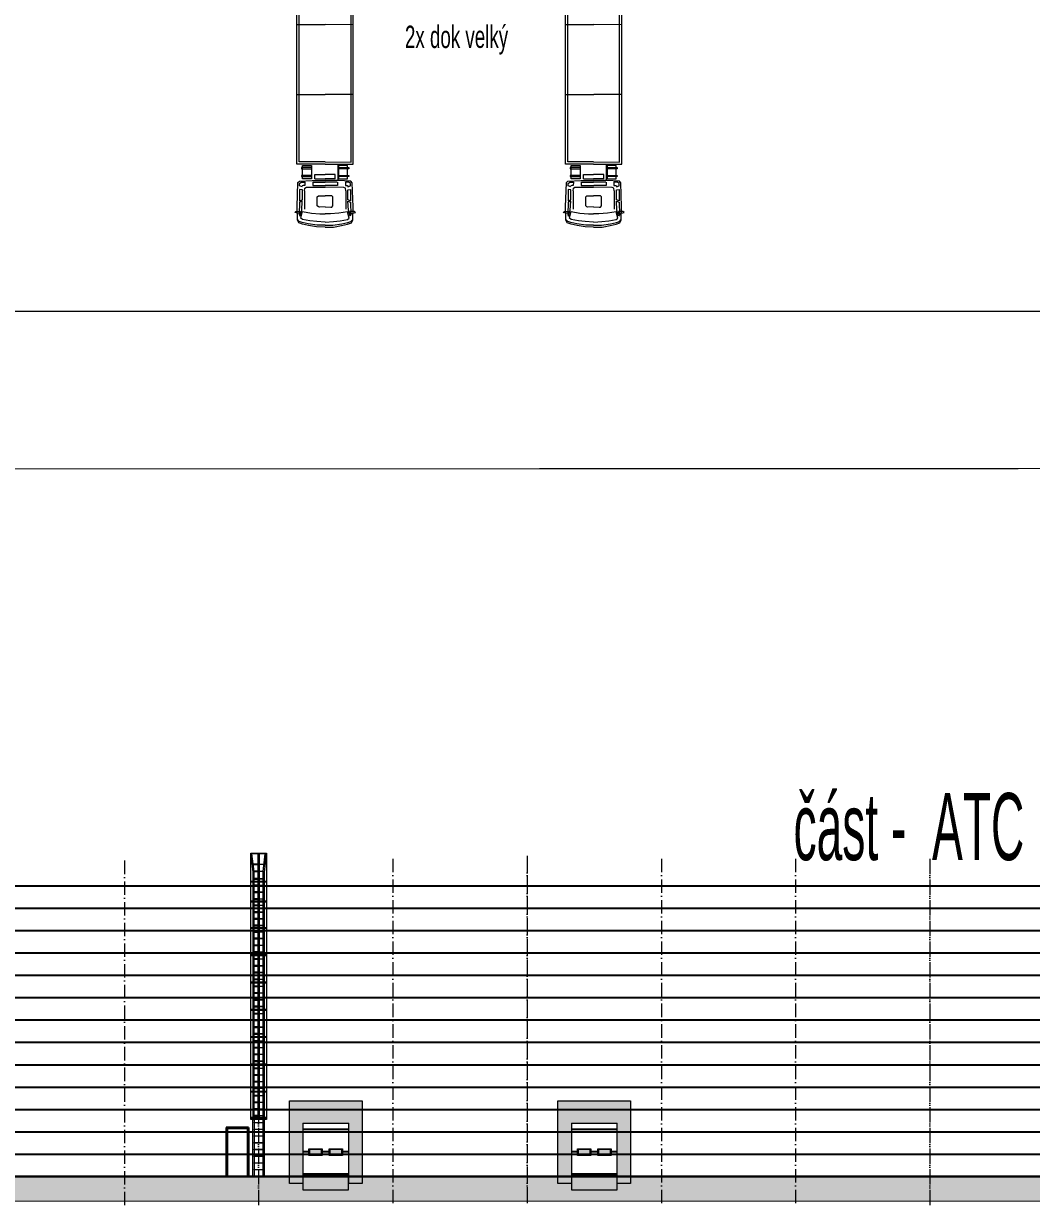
# Model space of a CAD drawing. Header units: millimetres. Extents: x 325046 to 1268204, y 1875583 to 2761998.
# Drawn here: x 863581 to 908609, y 2409279 to 2462227 of the extents above; entities that cross this region are included whole.
import ezdxf

# ---------------------------------------------------------------- set-up
doc = ezdxf.new("R2010")
doc.units = ezdxf.units.MM
doc.header["$LTSCALE"] = 100
doc.linetypes.add('ACAD_ISO10W100', pattern=[18.5, 12, -3, 0.5, -3])
for name, color, linetype, lineweight, true_color in [('Auta', 252, 'Continuous', 5, 0x696969), ('Komunikace - obrys - 1.etapa', 7, 'Continuous', 15, 0x901be4), ('Manipulační - obrys - 1. etapa', 7, 'Continuous', 13, 0x1a63a8), ('POŽÁRNÍ ŽEBŘÍK', 7, 'Continuous', 13, 0x4752b3)]:
    doc.layers.add(name, color=color, linetype=linetype, lineweight=lineweight, true_color=true_color)
for name, color, linetype, lineweight in [('FASÁDY filling', 7, 'Continuous', 5), ('LP FASÁDY filling', 7, 'Continuous', 5), ('LP FASÁDY kresba', 7, 'Continuous', 13), ('Objekty - osy', 5, 'ACAD_ISO10W100', 20), ('ŠFAF - okna', 8, 'Continuous', 13)]:
    doc.layers.add(name, color=color, linetype=linetype, lineweight=lineweight)
doc.layers.add('FASÁDY kresba', color=7, linetype='Continuous')
doc.layers.add('Popis - dílčí', color=5, linetype='Continuous')
doc.layers.add('POPIS MÍSTNOSTÍ', color=7, linetype='Continuous', true_color=0x072bf2)
doc.layers.add('RAL 7016', color=7, linetype='Continuous', true_color=0x373f43)
doc.styles.add('ARIAL NARROW', font='ARIALN.TTF')
doc.styles.add('ROZPISKA', font='arial.ttf', dxfattribs={"width": 0.6})

# ---------------------------------------------------------------- blocks, each defined once
blk = doc.blocks.new('A$C5F711971')
at = {"layer": 'Auta'}
for p, q in [((3.321, 15.004), (3.487, 15.807)), ((5.123, 14.632), (5.289, 15.436)), ((3.128, 14.495), (3.006, 13.903)), ((3.049, 14.357), (3.059, 14.406)), ((3.492, 14.265), (3.049, 14.357)), ((3.059, 14.406), (3.502, 14.315)), ((3.522, 14.413), (3.128, 14.495)), ((3.401, 13.822), (3.522, 14.413)), ((3.56, 14.482), (3.415, 13.774)), ((3.502, 14.315), (3.492, 14.265)), ((3.67, 14.383), (3.63, 14.186)), ((3.67, 14.383), (4.114, 14.291)), ((2.977, 14.012), (2.988, 14.061)), ((3.421, 13.921), (2.977, 14.012)), ((2.988, 14.061), (3.431, 13.97)), ((3.006, 13.903), (3.401, 13.822)), ((3.63, 14.186), (4.073, 14.094)), ((4.517, 14.003), (4.073, 14.094)), ((4.557, 14.2), (4.114, 14.291)), ((4.557, 14.2), (4.517, 14.003)), ((4.583, 13.578), (4.705, 14.17)), ((4.685, 14.071), (4.674, 14.022)), ((4.674, 14.022), (5.118, 13.93)), ((5.128, 13.98), (4.685, 14.071)), ((4.705, 14.17), (5.099, 14.088)), ((5.099, 14.088), (4.977, 13.497)), ((5.118, 13.93), (5.128, 13.98)), ((4.977, 13.497), (4.583, 13.578)), ((4.603, 13.677), (5.047, 13.586)), ((5.057, 13.635), (4.614, 13.726)), ((5.047, 13.586), (5.057, 13.635)), ((2.12, 10.85), (3.352, 10.596)), ((4.584, 10.342), (3.352, 10.596)), ((1.491, 7.795), (2.723, 7.541)), ((3.955, 7.287), (2.723, 7.541)), ((0.861, 4.74), (2.093, 4.486)), ((3.325, 4.233), (2.093, 4.486))]:
    blk.add_line(p, q, dxfattribs=at)
for points in [[(4.55, 16.41), (4.174, 16.476), (3.814, 16.487), (3.538, 16.482), (3.358, 16.456), (3.274, 16.349), (3.141, 15.765), (2.96, 14.704), (3.007, 14.631), (3.563, 14.479), (4.128, 14.363)], [(3.344, 16.042), (3.088, 16.044), (3.127, 15.984), (3.324, 15.944), (3.344, 16.042)], [(3.357, 16.145), (3.377, 15.878), (3.319, 15.478), (3.207, 15.539), (3.308, 16.092), (3.357, 16.145)], [(4.53, 16.312), (4.185, 16.383), (3.785, 16.406), (3.509, 16.4), (3.37, 16.392), (3.269, 16.325)], [(4.501, 16.184), (4.136, 16.234), (3.83, 16.259), (3.496, 16.278), (3.412, 16.233), (3.425, 15.931), (3.823, 15.924), (4.199, 15.871), (4.429, 15.824)], [(4.55, 16.41), (4.922, 16.321), (5.257, 16.19), (5.508, 16.076), (5.663, 15.981), (5.698, 15.849), (5.59, 15.26), (5.336, 14.214), (5.264, 14.166), (4.694, 14.246), (4.128, 14.363)], [(4.506, 16.182), (4.861, 16.084), (5.153, 15.987), (5.466, 15.872), (5.526, 15.798), (5.394, 15.525), (5.026, 15.676), (4.66, 15.776), (4.429, 15.824)], [(4.53, 16.312), (4.875, 16.241), (5.252, 16.104), (5.503, 15.99), (5.627, 15.927), (5.694, 15.825)], [(3.194, 15.479), (3.307, 15.418), (3.216, 14.975), (3.093, 14.988), (3.194, 15.479)], [(4.368, 15.523), (4.121, 15.574), (4.072, 15.584), (4.012, 15.545), (3.931, 15.151), (3.97, 15.091), (4.02, 15.081), (4.266, 15.031)], [(4.368, 15.523), (4.614, 15.473), (4.663, 15.462), (4.702, 15.403), (4.621, 15.009), (4.562, 14.97), (4.512, 14.98), (4.266, 15.031)], [(5.542, 15.694), (5.418, 15.458), (5.313, 15.068), (5.44, 15.079), (5.565, 15.627), (5.542, 15.694)], [(5.512, 15.596), (5.749, 15.496), (5.689, 15.456), (5.492, 15.497), (5.512, 15.596)], [(3.188, 14.844), (3.061, 14.832), (3.039, 14.725), (3.099, 14.65), (3.158, 14.638), (3.254, 14.618), (3.284, 14.762), (3.212, 14.776), (3.181, 14.808), (3.183, 14.82)], [(3.321, 15.004), (3.308, 14.881), (3.373, 14.831), (4.19, 14.662)], [(5.428, 15.019), (5.3, 15.008), (5.209, 14.565), (5.326, 14.528), (5.428, 15.019)], [(3.601, 14.546), (3.631, 14.69), (4.17, 14.579)], [(3.613, 14.544), (4.143, 14.435)], [(4.673, 14.326), (4.143, 14.435)], [(4.685, 14.323), (4.715, 14.467), (4.176, 14.578)], [(5.123, 14.632), (5.086, 14.515), (5.007, 14.494), (4.19, 14.662)], [(5.182, 14.433), (5.294, 14.372), (5.272, 14.265), (5.188, 14.219), (5.128, 14.232), (5.032, 14.252), (5.062, 14.395), (5.134, 14.38), (5.175, 14.397), (5.177, 14.409)], [(3.982, 13.651), (2.75, 13.905), (0, 0.508), (1.232, 0.254)], [(3.961, 13.552), (2.828, 13.786), (0.119, 0.586), (1.252, 0.352)], [(3.982, 13.651), (5.213, 13.397), (2.464, 0), (1.232, 0.254)], [(3.961, 13.552), (5.095, 13.319), (2.385, 0.119), (1.252, 0.352)]]:
    blk.add_lwpolyline(points, dxfattribs=at)
blk = doc.blocks.new('A$C4ECB046A')
at = {"layer": 'POŽÁRNÍ ŽEBŘÍK'}
for points in [[(700, 14460), (700, 2549), (0, 2549), (0, 14460)], [(696, 14460), (696, 14420), (0, 14420), (0, 14460)], [(375, 14420), (375, 13199), (325, 13199), (325, 14420)], [(113, 13965), (113, 13945), (325, 13945), (325, 13965)], [(587, 13965), (587, 13945), (375, 13945), (375, 13965)], [(150, 13649), (150, 13629), (325, 13629), (325, 13649)], [(150, 13320), (150, 13300), (325, 13300), (325, 13320)], [(550, 13649), (550, 13629), (375, 13629), (375, 13649)], [(550, 13320), (550, 13300), (375, 13300), (375, 13320)], [(700, 13199), (700, 13160), (0, 13160), (0, 13199)], [(100, 13160), (100, 12319), (150, 12319), (150, 13160)], [(150, 13020), (150, 13000), (325, 13000), (325, 13020)], [(150, 12720), (150, 12700), (325, 12700), (325, 12720)], [(375, 13160), (375, 12319), (325, 12319), (325, 13160)], [(550, 13020), (550, 13000), (375, 13000), (375, 13020)], [(550, 12720), (550, 12700), (375, 12700), (375, 12720)], [(600, 13160), (600, 12319), (550, 12319), (550, 13160)], [(700, 12320), (700, 12269), (0, 12269), (0, 12320)], [(100, 12269), (100, 11139), (150, 11139), (150, 12269)], [(150, 12420), (150, 12400), (325, 12400), (325, 12420)], [(375, 12269), (375, 11139), (325, 11139), (325, 12269)], [(550, 12420), (550, 12400), (375, 12400), (375, 12420)], [(600, 12269), (600, 11139), (550, 11139), (550, 12269)], [(150, 12130), (150, 12110), (325, 12110), (325, 12130)], [(150, 11830), (150, 11810), (325, 11810), (325, 11830)], [(550, 12130), (550, 12110), (375, 12110), (375, 12130)], [(550, 11830), (550, 11810), (375, 11810), (375, 11830)], [(700, 11139), (700, 11089), (0, 11089), (0, 11139)], [(150, 11530), (150, 11510), (325, 11510), (325, 11530)], [(150, 11230), (150, 11210), (325, 11210), (325, 11230)], [(550, 11530), (550, 11510), (375, 11510), (375, 11530)], [(550, 11230), (550, 11210), (375, 11210), (375, 11230)], [(100, 11089), (100, 9919), (150, 9919), (150, 11089)], [(150, 10950), (150, 10930), (325, 10930), (325, 10950)], [(150, 10650), (150, 10630), (325, 10630), (325, 10650)], [(375, 11089), (375, 9919), (325, 9919), (325, 11089)], [(550, 10950), (550, 10930), (375, 10930), (375, 10950)], [(550, 10650), (550, 10630), (375, 10630), (375, 10650)], [(600, 11089), (600, 9919), (550, 9919), (550, 11089)], [(150, 10350), (150, 10330), (325, 10330), (325, 10350)], [(550, 10350), (550, 10330), (375, 10330), (375, 10350)], [(700, 9919), (700, 9869), (0, 9869), (0, 9919)], [(100, 9869), (100, 8699), (150, 8699), (150, 9869)], [(150, 10050), (150, 10030), (325, 10030), (325, 10050)], [(150, 9730), (150, 9710), (325, 9710), (325, 9730)], [(375, 9869), (375, 8699), (325, 8699), (325, 9869)], [(550, 10050), (550, 10030), (375, 10030), (375, 10050)], [(550, 9730), (550, 9710), (375, 9710), (375, 9730)], [(600, 9869), (600, 8699), (550, 8699), (550, 9869)], [(150, 9430), (150, 9410), (325, 9410), (325, 9430)], [(150, 9130), (150, 9110), (325, 9110), (325, 9130)], [(550, 9430), (550, 9410), (375, 9410), (375, 9430)], [(550, 9130), (550, 9110), (375, 9110), (375, 9130)], [(700, 8699), (700, 8649), (0, 8649), (0, 8699)], [(100, 8649), (100, 7479), (150, 7479), (150, 8649)], [(150, 8830), (150, 8810), (325, 8810), (325, 8830)], [(150, 8510), (150, 8490), (325, 8490), (325, 8510)], [(375, 8649), (375, 7479), (325, 7479), (325, 8649)], [(550, 8830), (550, 8810), (375, 8810), (375, 8830)], [(550, 8510), (550, 8490), (375, 8490), (375, 8510)], [(600, 8649), (600, 7479), (550, 7479), (550, 8649)], [(150, 8210), (150, 8190), (325, 8190), (325, 8210)], [(550, 8210), (550, 8190), (375, 8190), (375, 8210)], [(700, 7479), (700, 7429), (0, 7429), (0, 7479)], [(100, 7429), (100, 6259), (150, 6259), (150, 7429)], [(150, 7910), (150, 7890), (325, 7890), (325, 7910)], [(150, 7610), (150, 7590), (325, 7590), (325, 7610)], [(375, 7429), (375, 6259), (325, 6259), (325, 7429)], [(550, 7910), (550, 7890), (375, 7890), (375, 7910)], [(550, 7610), (550, 7590), (375, 7590), (375, 7610)], [(600, 7429), (600, 6259), (550, 6259), (550, 7429)], [(150, 7290), (150, 7270), (325, 7270), (325, 7290)], [(150, 6990), (150, 6970), (325, 6970), (325, 6990)], [(550, 7290), (550, 7270), (375, 7270), (375, 7290)], [(550, 6990), (550, 6970), (375, 6970), (375, 6990)], [(150, 6690), (150, 6670), (325, 6670), (325, 6690)], [(150, 6390), (150, 6370), (325, 6370), (325, 6390)], [(550, 6690), (550, 6670), (375, 6670), (375, 6690)], [(550, 6390), (550, 6370), (375, 6370), (375, 6390)], [(700, 6259), (700, 6209), (0, 6209), (0, 6259)], [(100, 6209), (100, 5039), (150, 5039), (150, 6209)], [(150, 6070), (150, 6050), (325, 6050), (325, 6070)], [(375, 6209), (375, 5039), (325, 5039), (325, 6209)], [(550, 6070), (550, 6050), (375, 6050), (375, 6070)], [(600, 6209), (600, 5039), (550, 5039), (550, 6209)], [(150, 5770), (150, 5750), (325, 5750), (325, 5770)], [(150, 5470), (150, 5450), (325, 5450), (325, 5470)], [(550, 5770), (550, 5750), (375, 5750), (375, 5770)], [(550, 5470), (550, 5450), (375, 5450), (375, 5470)], [(700, 5039), (700, 4989), (0, 4989), (0, 5039)], [(100, 4989), (100, 3819), (150, 3819), (150, 4989)], [(150, 5170), (150, 5150), (325, 5150), (325, 5170)], [(150, 4850), (150, 4830), (325, 4830), (325, 4850)], [(375, 4989), (375, 3819), (325, 3819), (325, 4989)], [(550, 5170), (550, 5150), (375, 5150), (375, 5170)], [(550, 4850), (550, 4830), (375, 4830), (375, 4850)], [(600, 4989), (600, 3819), (550, 3819), (550, 4989)], [(150, 4550), (150, 4530), (325, 4530), (325, 4550)], [(150, 4250), (150, 4230), (325, 4230), (325, 4250)], [(550, 4550), (550, 4530), (375, 4530), (375, 4550)], [(550, 4250), (550, 4230), (375, 4230), (375, 4250)], [(700, 3819), (700, 3769), (0, 3769), (0, 3819)], [(100, 3769), (100, 2599), (150, 2599), (150, 3769)], [(150, 3950), (150, 3930), (325, 3930), (325, 3950)], [(375, 3769), (375, 2599), (325, 2599), (325, 3769)], [(550, 3950), (550, 3930), (375, 3930), (375, 3950)], [(600, 3769), (600, 2599), (550, 2599), (550, 3769)], [(150, 3630), (150, 3610), (325, 3610), (325, 3630)], [(150, 3330), (150, 3310), (325, 3310), (325, 3330)], [(550, 3630), (550, 3610), (375, 3610), (375, 3630)], [(550, 3330), (550, 3310), (375, 3310), (375, 3330)], [(700, 2656), (700, 2606), (0, 2606), (0, 2656)], [(100, 2549), (100, 2656), (150, 2656), (150, 2549)], [(150, 3030), (150, 3010), (325, 3010), (325, 3030)], [(150, 2730), (150, 2710), (325, 2710), (325, 2730)], [(375, 2549), (375, 2656), (325, 2656), (325, 2549)], [(550, 3030), (550, 3010), (375, 3010), (375, 3030)], [(550, 2730), (550, 2710), (375, 2710), (375, 2730)], [(600, 2549), (600, 2656), (550, 2656), (550, 2549)], [(700, 2599), (700, 2549), (0, 2549), (0, 2599)], [(150, 2549), (150, 3), (100, 3), (100, 2549)], [(550, 2420), (550, 2400), (150, 2400), (150, 2420)], [(550, 2120), (550, 2100), (150, 2100), (150, 2120)], [(600, 2549), (600, 3), (550, 3), (550, 2549)], [(550, 1820), (550, 1800), (150, 1800), (150, 1820)], [(550, 1520), (550, 1500), (150, 1500), (150, 1520)], [(550, 1220), (550, 1200), (150, 1200), (150, 1220)], [(550, 920), (550, 900), (150, 900), (150, 920)], [(550, 620), (550, 600), (150, 600), (150, 620)], [(550, 320), (550, 300), (150, 300), (150, 320)], [(550, 20), (550, 0), (150, 0), (150, 20)]]:
    blk.add_lwpolyline(points, close=True, dxfattribs=at)
for points in [[(4, 14420), (100, 13613), (100, 13199), (150, 13199), (150, 13629), (55, 14420)], [(696, 14420), (600, 13613), (600, 13199), (550, 13199), (550, 13629), (645, 14420)], [(375, 13965), (375, 13945)]]:
    blk.add_lwpolyline(points, dxfattribs=at)
blk = doc.blocks.new('A$C0D7F5240')
at = {"layer": 'LP FASÁDY filling', "true_color": 0x2d2d2d}
for points in [[(2632, 3298), (619, 3298), (619, 3998), (2632, 3998)], [(600, 1000), (2650, 1000), (2650, 3698), (3251, 3698), (3251, 0), (0, 0), (0, 3698), (600, 3698)]]:
    blk.add_hatch(color=250, dxfattribs=at).paths.add_polyline_path(points, flags=16)
at = {"layer": 'RAL 7016', "ltscale": 100}
h = blk.add_hatch(dxfattribs=at)
h.set_pattern_fill('_USER', color=256, scale=1000, angle=540, pattern_type=0)
h.set_pattern_definition([(180, (-977293.2, -2672820.4), (-4e-13, -1000), [])])
h.paths.add_polyline_path([(2650, 3300), (2632, 3300), (2632, 3298), (619, 3298), (600, 3300), (600, 1000), (2650, 1000)])
h.paths.add_polyline_path([(1473, 2448), (1473, 2148), (873, 2148), (873, 2448)], flags=16)
h.paths.add_polyline_path([(1443, 2418), (1443, 2178), (903, 2178), (903, 2418)], flags=0)
h.paths.add_polyline_path([(1778, 2448), (2378, 2448), (2378, 2148), (1778, 2148)], flags=16)
h.paths.add_polyline_path([(1808, 2418), (2348, 2418), (2348, 2178), (1808, 2178)], flags=0)
at = {"layer": 'ŠFAF - okna'}
h = blk.add_hatch(color=256, dxfattribs=at)
h.set_gradient(color1=(33, 33, 33), color2=(171, 171, 171), rotation=90)
h.paths.add_polyline_path([(2348, 2178), (2348, 2418), (1808, 2418), (1808, 2178)])
h.paths.add_polyline_path([(1443, 2178), (1443, 2418), (903, 2418), (903, 2178)])
at = {"layer": 'LP FASÁDY kresba'}
for p, q in [((619, 3298), (619, 3998)), ((619, 3998), (2632, 3998)), ((2632, 3998), (2632, 3298)), ((0, 3698), (600, 3698)), ((0, 0), (0, 3698)), ((600, 3698), (600, 1000)), ((619, 3300), (600, 3300)), ((2632, 3298), (619, 3298)), ((2650, 3300), (2632, 3300)), ((2650, 1000), (2650, 3698)), ((2650, 3698), (3251, 3698)), ((3251, 3698), (3251, 0)), ((873, 2148), (873, 2448)), ((873, 2448), (1473, 2448)), ((1473, 2148), (873, 2148)), ((1443, 2418), (903, 2418)), ((903, 2418), (903, 2178)), ((903, 2178), (1443, 2178)), ((1443, 2178), (1443, 2418)), ((1473, 2448), (1473, 2148)), ((1778, 2148), (1778, 2448)), ((1778, 2448), (2378, 2448)), ((2378, 2148), (1778, 2148)), ((2348, 2418), (1808, 2418)), ((1808, 2418), (1808, 2178)), ((1808, 2178), (2348, 2178)), ((2348, 2178), (2348, 2418)), ((2378, 2448), (2378, 2148)), ((2650, 1000), (600, 1000)), ((3251, 0), (0, 0))]:
    blk.add_line(p, q, dxfattribs=at)

msp = doc.modelspace()

# ---------------------------------------------------------------- hatches: boundary and pattern name
at = {"layer": 'FASÁDY filling', "true_color": 0xe3e3e3}
h = msp.add_hatch(color=254, dxfattribs=at)
h.dxf.hatch_style = 1
h.paths.add_polyline_path([(988192.2, 2409595.9), (993528.5, 2409597.4), (994078.6, 2410147.4), (994192.2, 2410695.9), (988192.2, 2410695.9)])
h.paths.add_polyline_path([(994078.6, 2410147.4), (994559.1, 2410638.7), (994628.5, 2410697.4), (994192.2, 2410695.9)])
h.paths.add_polyline_path([(982192.2, 2409595.9), (988192.2, 2409595.9), (988192.2, 2410695.9), (982192.2, 2410695.9)])
h.paths.add_polyline_path([(976192.2, 2409595.9), (982192.2, 2409595.9), (982192.2, 2410695.9), (976192.2, 2410695.9)])
h.paths.add_polyline_path([(922079.4, 2410696.1), (922629.2, 2410196.3), (933529.2, 2410196.3), (934079.1, 2409596.3), (976192.2, 2409595.9), (976192.2, 2410695.9), (958078.5, 2410697.6), (952078.7, 2410696.6)])
h.paths.add_polyline_path([(909530.9, 2409596.5), (910628.4, 2410695.9), (831648.5, 2410694.5), (832748.5, 2409597.2)])
at = {"layer": 'FASÁDY kresba'}
h = msp.add_hatch(dxfattribs=at)
h.set_pattern_fill('_USER', color=256, scale=1000, angle=540, pattern_type=0)
h.set_pattern_definition([(180, (-258, -246302.6), (-4e-13, -1000), [])])
h.paths.add_polyline_path([(783758.7, 2410697.4), (783758.7, 2423701), (1018473.7, 2423697.4), (1018473.7, 2410697.4)])

# ---------------------------------------------------------------- linework, layer by layer
for p, q in [((873628.7, 2412895.2), (872628, 2412895.2)), ((873578.7, 2412845.2), (872678, 2412845.2))]:
    msp.add_line(p, q, dxfattribs=at)
at = {"layer": 'FASÁDY kresba', "ltscale": 20}
for p, q in [((872628, 2412895.2), (872628, 2410695.2)), ((873628.7, 2412895.2), (873628.7, 2410695.2)), ((872678, 2412845.2), (872678, 2410695.2)), ((873578.7, 2412845.2), (873578.7, 2410695.2))]:
    msp.add_line(p, q, dxfattribs=at)
at = {"layer": 'FASÁDY kresba', "ltscale": 100}
msp.add_line((994628.5, 2410697.4), (831648.5, 2410694.5), dxfattribs=at)
at = {"layer": 'FASÁDY kresba', "ltscale": 20, "const_width": 50}
for points in [[(1018473.7, 2423697.4), (783758.7, 2423697.4), (783758.7, 2410697.2)], [(754078.7, 2409597.3), (765528.5, 2409597.2), (766628.6, 2410697.1), (831648.5, 2410694.5), (832748.5, 2409597.2), (909528.3, 2409594), (910628.7, 2410696.2), (922079.2, 2410696.3), (922629.2, 2410196.3), (933529.2, 2410196.3), (934079.2, 2409596.3), (993534.3, 2409596.3), (994628.5, 2410697.4), (1084409.1, 2410697.4)]]:
    msp.add_lwpolyline(points, dxfattribs=at)
at = {"layer": 'Komunikace - obrys - 1.etapa', "const_width": 50}
msp.add_lwpolyline([(683105.6, 2424627.7, -0.409908), (701103.7, 2442362.7), (756229.3, 2442362.7, 0.1823104), (779342.4, 2451080, -0.3771817), (799815.1, 2451079.1, 0.1851001), (823594.2, 2442320.1), (995603.3, 2442362.7), (995601.3, 2449363.8), (830802.7, 2449363.2, -0.1831268), (804292.9, 2459409.4, 0.3789644), (775131.9, 2459409.3, -0.1831263), (748622.2, 2449362.9), (701103.7, 2449362.7, -0.4142146), (683103.7, 2467362.7), (683287.9, 2588698.6, -0.4137746), (706988.3, 2612362.6), (1097273.7, 2612362.7), (1097273.8, 2619345.1), (706104.2, 2619344.9, 0.414219), (676103.7, 2589344.9), (676103.7, 2424627.7)], format="xyb", dxfattribs=at)
at = {"layer": 'Manipulační - obrys - 1. etapa'}
msp.add_lwpolyline([(1078473.7, 2536304.3), (1020165.4, 2469009.6), (1008323.1, 2455342.1, -0.2227545), (1001625.4, 2452363.4), (995702.1, 2452358.5), (995702.1, 2449363.8), (830802.7, 2449363.2, -0.1831287), (804292.9, 2459409.4, 0.3789665), (775131.9, 2459409.3, -0.1831282), (748622.2, 2449362.9), (705683.7, 2449362.8), (705683.7, 2470422.7), (1018473.7, 2470422.7), (1018513.7, 2494382.7), (1018473.7, 2542472.7), (1018473.7, 2542472.7), (1018473.7, 2542472.7), (1018473.7, 2542472.7), (1018578.7, 2542472.7)], format="xyb", dxfattribs=at)
at = {"layer": 'Objekty - osy', "ltscale": 0.5}
for p, q in [((868078.7, 2424817.2), (868078.7, 2409278.7)), ((874078.7, 2424903), (874078.7, 2409364.5)), ((874078.7, 2424817.2), (874078.7, 2409278.7)), ((880078.7, 2424903), (880078.7, 2409364.5)), ((886078.7, 2425028.8), (886078.7, 2409490.3)), ((886078.7, 2424903), (886078.7, 2409364.5)), ((892078.7, 2424903), (892078.7, 2409364.5)), ((898078.7, 2424903), (898078.7, 2409364.5)), ((904078.7, 2424903), (904078.7, 2409364.5)), ((904078.7, 2424903), (904078.7, 2409364.5)), ((904078.7, 2424817.2), (904078.7, 2409278.7)), ((904078.7, 2424817.2), (904078.7, 2409278.7))]:
    msp.add_line(p, q, dxfattribs=at)

# ---------------------------------------------------------------- block references
at = {"layer": 'Auta', "xscale": 1000, "yscale": 1000, "zscale": 1000, "rotation": 191.599427001276}
for p in [(878207.1, 2470118.5), (890207.1, 2470118.5)]:
    msp.add_blockref('A$C5F711971', p, dxfattribs=at)
at = {"layer": 'POŽÁRNÍ ŽEBŘÍK', "ltscale": 100}
msp.add_blockref('A$C4ECB046A', (873727.4, 2410697.4), dxfattribs=at)
at = {"layer": 'RAL 7016', "ltscale": 100, "rotation": 180}
for p in [(878704.5, 2414082.9), (890704.5, 2414082.9)]:
    msp.add_blockref('A$C0D7F5240', p, dxfattribs=at)

# ---------------------------------------------------------------- texts
at = {"layer": 'Popis - dílčí', "style": 'ROZPISKA', "width": 0.6}
msp.add_text('2x dok velký', height=1000, rotation=0.1087, dxfattribs=at).set_placement((880619.1, 2461138.4))
at = {"layer": 'POPIS MÍSTNOSTÍ', "style": 'ARIAL NARROW', "width": 0.6}
msp.add_text('část -  ATC', height=3000, dxfattribs=at).set_placement((897984.1, 2424841.8))

doc.saveas('drawing.dxf')
